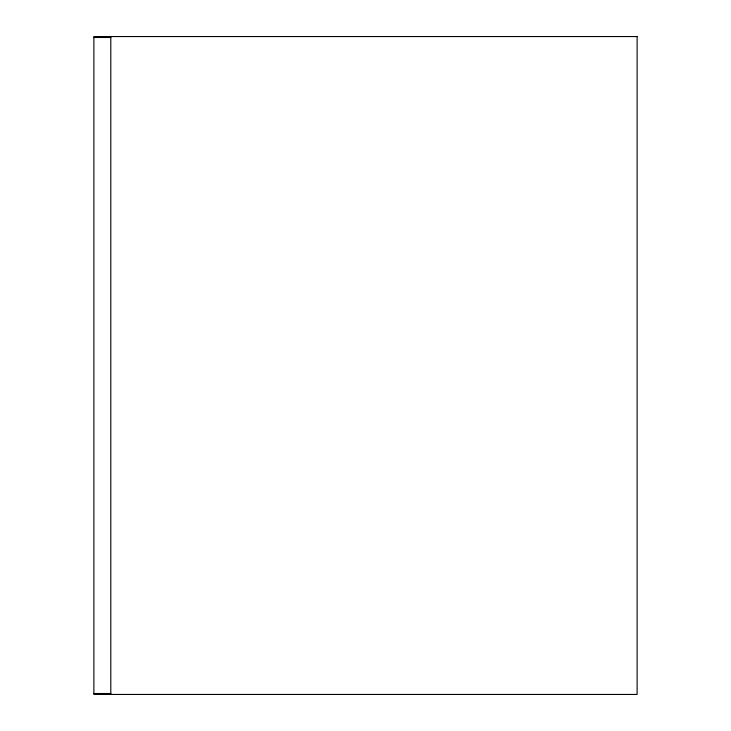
<?xml version="1.0" encoding="UTF-8"?>
<svg xmlns="http://www.w3.org/2000/svg" width="731" height="731" viewBox="0 0 731 731"><rect width="100%" height="100%" fill="white"/><g stroke="black" fill="none" stroke-linecap="round" stroke-linejoin="round"><path stroke-width="1.1" d="M93.879 37.491L110.801 37.491M93.879 693.509L110.801 693.509M110.801 36.55L110.801 694.45M637.121 36.55L93.879 36.55L93.879 694.45L637.121 694.45L637.121 36.55"/></g></svg>
